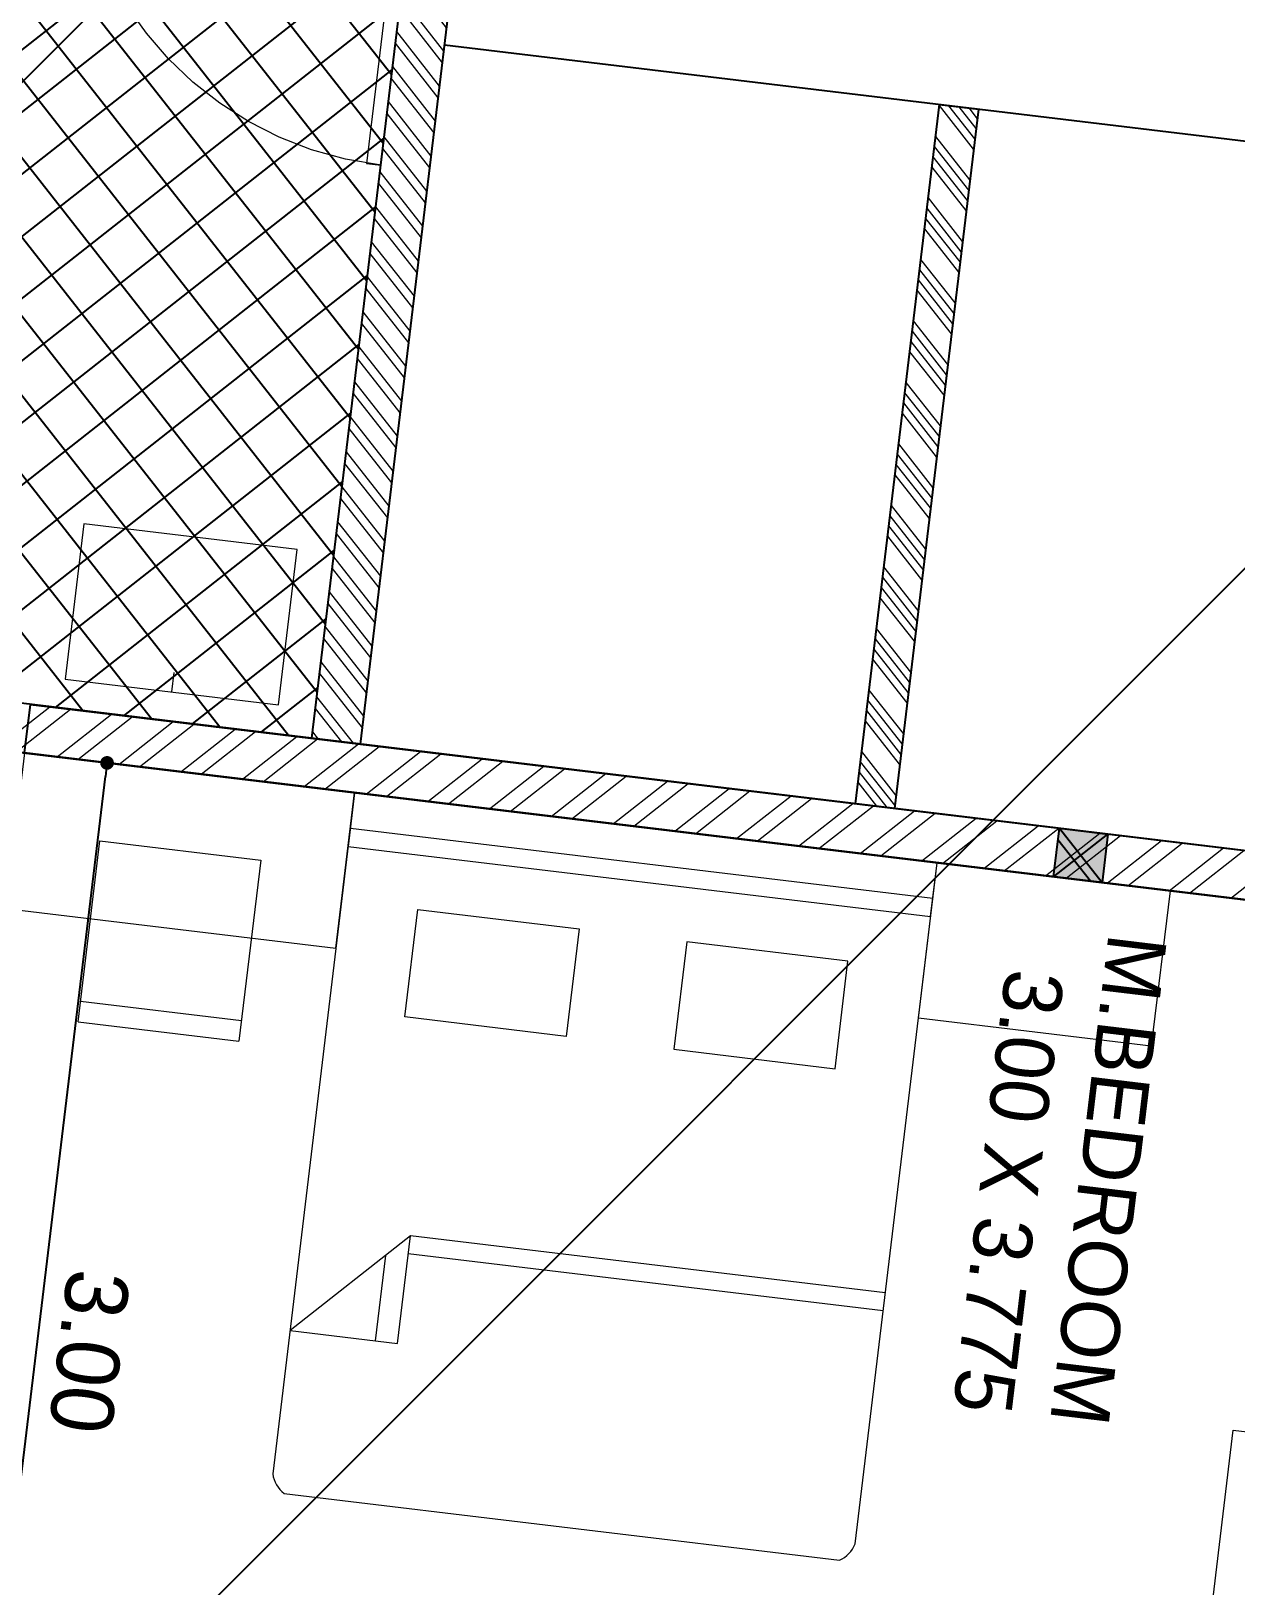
# Model space of a CAD drawing. Header units: metres. Extents: x 494 to 1845, y -666 to 1061.
# Drawn here: x 1753.7231 to 1753.8359, y 285.4141 to 285.5597 of the extents above; entities that cross this region are included whole.
import ezdxf
from ezdxf.enums import TextEntityAlignment as Align

# ---------------------------------------------------------------- set-up
doc = ezdxf.new("R2010")
doc.units = ezdxf.units.M
doc.header["$MEASUREMENT"] = 0
doc.linetypes.add('1', pattern=[0])
doc.linetypes.add('ACAD_ISO02W100', pattern=[15, 12, -3])
doc.layers.get('Defpoints').update_dxf_attribs({"color": 12})
for name, color, linetype in [('0 @ 1', 7, 'Continuous'), ('A-AREA', 1, 'Continuous'), ('COLUMN', 1, 'Continuous'), ('VDA-TEXT', 250, '1'), ('VDA-WALL BELOW', 8, 'Continuous'), ('VDA_WALL BELOW', 8, '1')]:
    doc.layers.add(name, color=color, linetype=linetype)
for name, color, linetype, lineweight in [('A-Wall Hatch', 8, 'Continuous', 9), ('DIMENSION', 8, 'Continuous', 5), ('VDA-DOOR', 23, 'Continuous', 5), ('VDA-FURNITURE', 8, 'Continuous', 13), ('VDA-HATCH', 8, 'Continuous', 9), ('VDA-PLUMBING', 8, 'Continuous', 13), ('VDA-WALL', 250, 'Continuous', 25), ('VDA_FURNITURE', 8, 'Continuous', 13)]:
    doc.layers.add(name, color=color, linetype=linetype, lineweight=lineweight)
doc.layers.add('HATCH', color=7, linetype='Continuous', true_color=0x757575)
doc.styles.add('arial', font='arial.ttf', dxfattribs={"height": 0.3})
doc.styles.add('RS', font='GOTHIC.TTF')
doc.dimstyles.new('SMALL-1', dxfattribs={"dimtxt": 0.16, "dimasz": 0.035, "dimexe": 0, "dimexo": 0.1, "dimgap": 0.05, "dimtad": 1, "dimzin": 0, "dimdsep": 46, "dimtxsty": 'RS', "dimblk": 'DOT', "dimcen": 2.5, "dimclrd": 256, "dimclre": 256, "dimclrt": 5, "dimadec": 0, "dimazin": 0, "dimtfac": 1, "dimtdec": 3, "dimtofl": 0, "dimtmove": 0, "dimatfit": 3, "dimfxl": 0, "dimtolj": 1, "dimtzin": 0, "dimarcsym": 0})
pattern_1 = [(45, (1152.758408798573, 282.9493043231583), (-0.1104854345604985, 0.1104854345604985), [])]

# ---------------------------------------------------------------- blocks, each defined once
blk = doc.blocks.new('6555kkm')
at = {"lineweight": 30}
h = blk.add_hatch(color=5, dxfattribs=at)
h.dxf.hatch_style = 1
h.paths.add_polyline_path([(1152.883408798573, 282.9493043231583), (1152.758408798573, 282.9493043231583), (1152.758408798573, 283.0743043231584), (1152.883408798573, 283.0743043231584)])
h = blk.add_hatch()
h.set_pattern_fill('ANSI31', color=5, scale=1.250000000001137)
h.set_pattern_definition(pattern_1)
h.paths.add_polyline_path([(1152.758408798573, 283.0743043231584), (1152.883408798573, 283.0743043231584), (1152.883408798573, 282.9493043231583), (1152.758408798573, 282.9493043231583)])
h = blk.add_hatch()
h.set_pattern_fill('ANSI31', color=5, scale=1.250000000001137)
h.set_pattern_definition(pattern_1)
h.paths.add_polyline_path([(1152.758408798573, 283.0743043231584), (1152.883408798573, 283.0743043231584), (1152.883408798573, 282.9493043231583), (1152.758408798573, 282.9493043231583)])
at = {"layer": 'COLUMN', "color": 5, "lineweight": 25}
for p, q in [((1152.758408798573, 282.9493043231583), (1152.883408798573, 283.0743043231584)), ((1152.883408798573, 282.9493043231583), (1152.758408798573, 283.0743043231584))]:
    blk.add_line(p, q, dxfattribs=at)
blk.add_lwpolyline([(1152.758408798573, 283.0743043231584), (1152.883408798573, 283.0743043231584), (1152.883408798573, 282.9493043231583), (1152.758408798573, 282.9493043231583)], close=True, dxfattribs=at)
blk = doc.blocks.new('zw$417C')
at = {"layer": 'COLUMN', "color": 8, "lineweight": 30}
blk.add_blockref('6555kkm', (-1112.371035600619, -276.636804323128), dxfattribs=at)
blk = doc.blocks.new('wb')
at = {"layer": 'VDA-PLUMBING'}
blk.add_line((0, 0), (0, -0.05031763110309839), dxfattribs=at)
at = {"layer": 'VDA-PLUMBING', "elevation": -0.7094465621008812}
blk.add_lwpolyline([(-0.2750000000596629, -0.4000000000014552), (-0.2750000000596629, 0), (0.2749999999432475, 0), (0.2749999999432475, -0.4000000000014552)], close=True, dxfattribs=at)
blk = doc.blocks.new('SDFFF')
at = {"layer": 'VDA-DOOR'}
for p, q in [((-0.03797184263862619, -0.8993331095217627), (-0.03797184262771225, 5.115907697472721e-13)), ((-0.03797184262771225, 5.115907697472721e-13), (0, 0)), ((0, 0), (-1.114131009671837e-11, -0.8993331095222175)), ((-1.114131009671837e-11, -0.8993331095222175), (-0.03797184263862619, -0.8993331095222175))]:
    blk.add_line(p, q, dxfattribs=at)
at = {"layer": 'VDA-DOOR', "linetype": 'ACAD_ISO02W100', "ltscale": 0.01}
blk.add_arc((-0.03797184262771225, 0.0006671377659586142), 0.9000002472627545, 269.9999999992961, 359.9575286985414, dxfattribs=at)
blk = doc.blocks.new('zw$DE63')
at = {"layer": 'VDA-FURNITURE', "extrusion": (-1.507989483803639e-06, 1.204778851980319e-06, 0.9999999999981374)}
for p, q in [((1.799999579787254, 1.500022419262677), (0.04615342523902655, 1.500001120846719)), ((0.6923106350004673, 1.223085890640505), (0.4153841948136687, 1.500005604699254)), ((0.4153841948136687, 1.500005604699254), (0.4153875578194857, 1.223082527751103)), ((1.799999579787254, 1.500022419262677), (1.661538041196764, 1.500020737759769)), ((1.661538041196764, 1.500020737759769), (1.661556256935, 2.073787618428469e-05)), ((1.707710103131831, 2.129829954355955e-05), (1.707691887393594, 1.500021298183128)), ((1.800017794594169, 2.241926267743111e-05), (1.799999579787254, 1.500022419262677)), ((1.800017794594169, 2.241926267743111e-05), (1.799999579787254, 1.500022419262677)), ((0, 1.465385175775737), (1.737475395202637e-05, 0.03461594507098198)), ((0.6346176266670227, 1.280777497799136), (0.4153868574649096, 1.280774835497141)), ((1.246155807748437, 1.303861847263761), (1.523078884929419, 1.303865210153162)), ((1.246160851791501, 0.8884772319579497), (1.246155807748437, 1.303861847263761)), ((1.523078884929419, 1.303865210153162), (1.523083928972483, 0.8884805948473513)), ((0.4153875578194857, 1.223082527751103), (0.6923106350004673, 1.223085890640505)), ((0.646171641536057, 8.407281711697578e-06), (0.646156788803637, 1.223085330217145)), ((0.6923254877328873, 8.967705070972443e-06), (0.6923106350004673, 1.223085890640505)), ((1.523083928972483, 0.8884805948473513), (1.246160851791501, 0.8884772319579497)), ((1.5230872919783, 0.6115575178992003), (1.246164214797318, 0.6115541550097987)), ((1.246164214797318, 0.6115541550097987), (1.246169258840382, 0.1961695397039875)), ((1.523092336021364, 0.1961729025933892), (1.5230872919783, 0.6115575178992003)), ((1.246169258840382, 0.1961695397039875), (1.523092336021364, 0.1961729025933892)), ((0.04617164097726345, 1.120963133871555e-06), (1.800017794594169, 2.241926267743111e-05)), ((1.661556256935, 2.073787618428469e-05), (1.800017794594169, 2.241926267743111e-05))]:
    blk.add_line(p, q, dxfattribs=at)
at = {"layer": 'VDA-FURNITURE'}
for centre, start, end in [((0.0650025608483702, 1.426793432219711), 104.438611504063, 149.3025759873148), ((0.0650025608483702, 0.07320768862700788), 210.6974240127036, 255.5613884959456)]:
    blk.add_arc(centre, 0.07559534104429093, start, end, dxfattribs=at)
blk = doc.blocks.new('DFV')
at = {"layer": 'VDA_FURNITURE'}
for p, q in [((164.9829837693537, 153.5324947516458), (164.9828625957156, 153.0667231603841)), ((164.9829837694301, 153.5324947516458), (165.3970029616461, 153.5323870416398)), ((165.3968817879353, 153.0666154504254), (165.3970029616461, 153.5323870416398)), ((165.3969894979086, 153.4806346426051), (164.9829703056998, 153.4807423525929)), ((164.9828625957156, 153.0667231603841), (165.3968817879353, 153.0666154504254))]:
    blk.add_line(p, q, dxfattribs=at)
blk = doc.blocks.new('_Dot')
at = {"color": 0, "linetype": 'ByBlock', "lineweight": -2}
blk.add_line((-0.5, 0), (-1, 0), dxfattribs=at)
at = {"color": 0, "linetype": 'ByBlock', "const_width": 0.5}
blk.add_lwpolyline([(-0.25, 0, 1), (0.25, 0, 1)], format="xyb", close=True, dxfattribs=at)
blk = doc.blocks.new('*D413')
at = {"layer": 'Defpoints', "color": 0, "transparency": 16777216}
for p in [(-1.184967718885446, -4.455865128584321), (1.81503673610132, -4.455828684596781), (-1.184967718885446, -5.143579534033279)]:
    blk.add_point(p, dxfattribs=at)
at = {"layer": 'DIMENSION', "lineweight": -2, "transparency": 16777216}
for p, q in [((-1.184967718885446, -4.843579534033279), (-1.184967718885446, -5.143579534033279)), ((1.81503673610132, -4.843579534033279), (1.81503673610132, -5.143579534033279)), ((1.78003673610132, -5.143579534033279), (-1.149967718885446, -5.143579534033279))]:
    blk.add_line(p, q, dxfattribs=at)
at = {"layer": 'DIMENSION', "lineweight": -2, "transparency": 16777216, "xscale": 0.035, "yscale": 0.035, "zscale": 0.035, "rotation": 180}
blk.add_blockref('_Dot', (-1.184967718885446, -5.143579534033279), dxfattribs=at)
at = {"layer": 'DIMENSION', "lineweight": -2, "transparency": 16777216, "xscale": 0.035, "yscale": 0.035, "zscale": 0.035}
blk.add_blockref('_Dot', (1.81503673610132, -5.143579534033279), dxfattribs=at)
at = {"layer": 'DIMENSION', "color": 5, "transparency": 16777216, "insert": (0.3150345086079369, -5.00955506088576), "char_height": 0.16, "attachment_point": 5, "style": 'RS'}
blk.add_mtext('\\A1;3.00', dxfattribs=at)
blk = doc.blocks.new('AFDADSFADSF')
at = {"layer": 'A-Wall Hatch', "ltscale": 0.1}
h = blk.add_hatch(dxfattribs=at)
h.set_pattern_fill('ANSI32', color=256, scale=0.3, angle=270)
h.set_pattern_definition([(315, (5.06503673610132, -8.955828684596781), (0.07954951288348662, 0.07954951288348659), []), (315, (5.06503673610132, -9.008861693096776), (0.07954951288348662, 0.07954951288348659), [])])
h.paths.add_polyline_path([(3.290036736101229, 0.6441713154032414), (3.415036736101229, 0.6441713154032414), (3.415036736101229, 1.544171315403275), (6.765036736101365, 1.544171315403275), (6.765036736101365, -1.880828684596736), (5.515036736101365, -1.880828684596736), (5.515036736101365, -2.005828684596736), (7.240036736101274, -2.005828684596736), (7.240036736101274, -1.880828684596736), (6.890036736101365, -1.880828684596736), (6.890036736101365, -0.5308286845967132), (7.240036736101274, -0.5308286845967132), (7.240036736101274, -0.4058286845967132), (6.890036736101365, -0.4058286845967132), (6.890036736101365, 1.669171315403275), (3.290036736101229, 1.669171315403275)])
h.paths.add_polyline_path([(-1.30996326389868, -6.805828684596747), (-1.18496326389868, -6.805828684596747), (-1.184963263898683, 0.9441713154031959), (0.1650367361012286, 0.9441713154031959), (0.1650367361012286, -0.005828684596792755), (0.2900367361012286, -0.005828684596792755), (0.2900367361012286, 1.069171315403196), (-1.30996326389868, 1.069171315403196)])
h.paths.add_polyline_path([(-0.4349632638986805, -1.580828684596781), (1.81503673610132, -1.580828684596781), (1.81503673610132, -4.455828684596781), (1.94003673610132, -4.455828684596781), (1.94003673610132, -1.580828684596781), (2.31503673610132, -1.580828684596781), (2.31503673610132, -1.455828684596781), (0.2900367361012286, -1.455828684596781), (0.2900367361012286, -0.6058286845968155), (0.1650367361012286, -0.6058286845968155), (0.1650367361012286, -1.455828684596781), (-0.4349632638986805, -1.455828684596781)])
h.paths.add_polyline_path([(2.84003673610141, -5.480828684596759), (4.94003673610132, -5.480828684596759), (4.94003673610132, -8.955828684596781), (5.06503673610132, -8.955828684596781), (5.06503673610132, -5.355828684596759), (2.84003673610141, -5.355828684596759)])
h.paths.add_polyline_path([(7.365036736101274, -5.480828684596759), (7.365036736101274, -7.40582868459677), (7.490036736101274, -7.40582868459677), (7.490036736101274, -5.480828684596759), (8.365036736101274, -5.480828684596759), (8.365036736101274, -0.4058286845967132), (8.240036736101274, -0.4058286845967132), (8.240036736101274, -5.355828684596759), (7.365036736101274, -5.355828684596759)])
h.paths.add_polyline_path([(2.915036736101229, -1.580689237993226), (2.915036736101229, -1.455828684596781), (3.290036736101229, -1.455828684596781), (3.290036736101229, -0.5558286845968041), (3.415036736101229, -0.5558286845968041), (3.415036736101229, -1.455828684596781), (4.31503673610132, -1.455828684596781), (4.31503673610132, -2.005828684596793), (4.19003673610132, -2.005828684596793), (4.19003673610132, -1.580828684596781), (3.415036736101229, -1.580828684596781), (3.415036736101229, -4.455828684596781), (3.290036736101229, -4.455828684596781), (3.290036736101229, -3.65582868459677), (2.69003673610132, -3.65582868459677), (2.69003673610132, -3.53082868459677), (3.290036736101229, -3.53082868459677), (3.290036736101229, -1.580828684596781), (2.920939464753019, -1.580828684596781), (2.920939464753019, -1.580689237993226)])
h.paths.add_polyline_path([(1.215036736101319, -5.480828684596759), (1.81503673610132, -5.480828684596759), (1.81503673610132, -8.955828684596781), (1.94003673610132, -8.955828684596781), (1.94003673610132, -5.355828684596759), (1.215036736101319, -5.355828684596759)])
h.paths.add_polyline_path([(-1.18496326389868, -5.480828684596759), (-1.18496326389868, -5.355828684596759), (-0.5849632638986805, -5.355828684596759), (-0.5849632638986805, -5.480828684596759)])
h.paths.add_polyline_path([(6.865036736101274, -5.480828684596759), (6.865036736101274, -5.355828684596759), (7.365036736101274, -5.355828684596759), (7.365036736101274, -5.480828684596759)])
blk.add_lwpolyline([(-1.18496326389868, -5.355892395611529), (-1.30996326389868, -5.355892395611529), (-1.30996326389868, -1.455828684596838), (-1.18496326389868, -1.455828684596838)], close=True)
at = {"layer": 'A-AREA'}
blk.add_lwpolyline([(-1.18496326389868, 0.9441713154031959), (0.1650367361012286, 0.9441713154031959), (0.1650362508371472, -1.580842047889746), (3.415036736101229, -1.580842047889746), (3.415036736101229, 1.544171315403275), (6.765036736101365, 1.544171315403275), (6.765036736101365, -0.5308286845967132), (7.240036736101274, -0.5308286845967132), (7.240036736101274, -0.4058286845967132), (8.240036736101274, -0.4058286845967132), (8.240036736101274, -5.355828684596759), (7.365036736101274, -5.355828684596759), (7.365036736101274, -7.28082868459677), (4.94003673610132, -7.28082868459677), (4.940036743503015, -8.830957452219366), (1.94003673610132, -8.830828684596781), (1.94003673610132, -6.680828684596747), (-1.18496326389868, -6.680828684596747), (-1.18496326389868, 0.9441713154031959)], dxfattribs=at)
at = {"layer": 'VDA-FURNITURE'}
for p, q in [((0.1650362525761011, -2.080828693480726), (0.1650362508371472, -1.580842047889746)), ((1.815036253865401, -2.080828684596781), (0.1650362525761011, -2.080828693480726))]:
    blk.add_line(p, q, dxfattribs=at)
for points in [[(-0.7849762176483637, -3.005869653490663), (-1.184976217322401, -3.005869651580724), (-1.184976214572089, -2.405860493330692), (-0.7849762148980517, -2.405860495244269)], [(-0.7849762176556396, -4.505864792143257), (-1.184976217329677, -4.505864794053196), (-1.184976214586641, -5.35589239561159), (-0.7849762149126036, -5.35589239370529)]]:
    blk.add_lwpolyline(points, close=True, dxfattribs=at)
at = {"layer": 'VDA-WALL'}
for p, q in [((-1.30996326389868, 1.069171315403196), (-1.30996326389868, -6.805828684596747)), ((-1.18496326389868, 0.9441713154031959), (-1.18496326389868, -5.355828684596759))]:
    blk.add_line(p, q, dxfattribs=at)
at = {"layer": 'VDA-FURNITURE', "rotation": 180.0000002734843}
blk.add_blockref('zw$DE63', (0.6150324611662654, -3.005844794854056), dxfattribs=at)
at = {"layer": 'VDA-FURNITURE', "extrusion": (-2.006875797256736e-08, 0.0001118050191531932, 0.9999999937498187), "xscale": -1.000054247983929, "yscale": 1.000054247983927, "zscale": 1.00005424798392, "rotation": 269.9850941057657}
blk.add_blockref('DFV', (-154.1029932008819, -170.0897195980747, -0.01901379182057002), dxfattribs=at)
at = {"layer": 'VDA-TEXT', "insert": (0.1975337973012756, -2.800783055689976), "char_height": 0.15, "width": 1.314504061156185e-11, "attachment_point": 9, "style": 'arial'}
blk.add_mtext('\\pi0.63661;{\\fCentury Gothic|b0|i0|c0|p34;M.BEDROOM  }\\P\\pi0.71268;{\\fCentury Gothic|b0|i0|c0|p34;3.00 X 3.775}', dxfattribs=at)
at = {"layer": 'DIMENSION'}
dim = blk.add_linear_dim(base=(-1.184967718885446, -5.143579534033279), p1=(1.81503673610132, -4.455828684596781), p2=(-1.184967718885446, -4.455865128584321), dimstyle='SMALL-1', dxfattribs=at)
dim.commit()
dim.dimension.update_dxf_attribs({"geometry": '*D413', "text_midpoint": (0.3150345086079369, -5.00955506088576)})
blk = doc.blocks.new('zw$2126')
at = {"layer": 'HATCH'}
h = blk.add_hatch(dxfattribs=at)
h.set_pattern_fill('ANSI37', color=43, angle=89.99999999999993)
h.set_pattern_definition([(134.9999999999999, (-1375.869545427578, -257.1284220006824), (-0.08838834764831854, -0.08838834764831835), []), (224.9999999999999, (-1375.869545427578, -257.1284220006824), (0.08838834764831834, -0.08838834764831854), [])])
h.paths.add_polyline_path([(63.57267332506808, 4.966337643097575), (61.19767419176196, 4.966665223225505), (61.19767419176219, 4.066665223225527), (61.19767419176196, 4.066337668776953), (61.19767419176196, 1.166337668667722), (62.12267419176192, 1.166337668667836), (63.57267332506831, 1.166337668667779)])
h.paths.add_polyline_path([(61.07267419176219, 3.689167634069008), (60.47267419176183, 3.689167634068554), (59.57267419176196, 3.689167634068554), (59.57267419176196, 1.166337668667779), (61.07267419176196, 1.166337668667779)])
at = {"layer": 'VDA-HATCH'}
h = blk.add_hatch(dxfattribs=at)
h.set_pattern_fill('ANSI32', color=256, scale=0.17)
h.set_pattern_definition([(45, (-1375.869545427578, -268.338946378217), (-0.04507805730064241, 0.04507805730064241), []), (45, (-1375.839493389429, -268.338946378217), (-0.04507805730064241, 0.04507805730064241), [])])
h.paths.add_polyline_path([(75.79768394758003, 14.34327337265387), (75.79653084894449, 14.4691394898789), (56.96329349353323, 12.06633766877695), (26.24767419176169, 12.06633766877695), (26.24767419176169, 11.94133766877695), (56.97123524663425, 11.94133766877695)])
h.paths.add_polyline_path([(38.49767419176192, 1.541337668776919), (38.49767419176192, 1.666337668776919), (39.37267419176192, 1.666337668776919), (39.37267419176192, 5.09133766877693), (39.43517419153159, 5.09133766877693), (39.49767419176192, 5.09133766877693), (39.49767419176192, 1.666337668776919), (40.09767419176205, 1.666337668776919), (40.09767419176205, 1.541337668776919)])
h.paths.add_polyline_path([(44.4226741917621, 1.541337668558526), (44.4226741917621, 1.666337668558526), (45.02267419176201, 1.666337668776919), (45.02267419176201, 5.09133766877693), (45.14767419176201, 5.09133766877693), (45.14767419176201, 1.666337668776919), (45.74767419176214, 1.666337668776919), (45.74767419176214, 1.541337668776919)])
h.paths.add_polyline_path([(41.59767419176183, 1.541337668776919), (41.59767419176183, 1.666337668776919), (42.19767419176196, 1.666337668776862), (42.19767419176196, 5.091337668776873), (42.32267419176196, 5.091337668776873), (42.32267419176196, 1.666337668776862), (42.9226741917621, 1.666337668558526), (42.9226741917621, 1.541337668558526)])
h.paths.add_polyline_path([(47.24767419176214, 1.541337668776919), (47.24767419176214, 1.666337668776919), (47.84767419176205, 1.666337668776919), (47.84767419176205, 5.09133766877693), (47.97267419176205, 5.09133766877693), (47.97267419176205, 1.541337668776919)])
h.paths.add_polyline_path([(80.8676920203659, 10.85393191532688), (80.86768786850348, 10.94143191952537), (81.59268786850339, 10.94143191952537), (81.59268786850339, 10.81643191952537), (80.99269202036544, 10.81643190713527), (80.99269485388504, 9.61642595332006), (80.8676920203659, 9.616425658026628)])
h.paths.add_polyline_path([(78.06128576923379, 14.75808382505409), (79.0159361344954, 14.87988102820509), (79.18958904477654, 14.90203619575209), (79.21610965882087, 14.9054197765206), (80.06967332741192, 15.01432003081914), (80.08549297652826, 14.890325116805), (78.07710541835036, 14.63408891103796)])
h.paths.add_polyline_path([(83.392685323769, 15.43827949946592), (83.517685323769, 15.43827949946723), (83.517685323769, 10.51643155573822), (83.392685323769, 10.51643155573822)])
h.paths.add_polyline_path([(81.85520008938488, 15.24212297697932), (81.87101973850122, 15.11812806296535), (83.392685323769, 15.31226679601525), (83.39268522095995, 15.43828001596324)])
h.paths.add_polyline_path([(61.07267419176196, 1.041337668667779), (61.07267419176196, 4.066337668776953), (61.19767419176196, 4.066337668776953), (61.19767419176196, 1.041337668667779)])
h.paths.add_polyline_path([(60.92267419176187, 4.96633766877693), (60.92267419176187, 5.09133766877693), (63.57267365890198, 5.09133766877693), (63.57267365890198, 4.96633766877693)])
h.paths.add_polyline_path([(63.57267419178629, 2.791359240642976), (63.69767419178629, 2.791359240642976), (63.69767419176173, 0.6413376687769414), (63.57267419176173, 0.6413376687769414)])
h.paths.add_polyline_path([(82.34268786850339, 10.81643191952537), (82.34268786850339, 10.94143191952537), (83.392685323769, 10.94143191962087), (83.392685323769, 10.81643191962087)])
h.paths.add_polyline_path([(62.54767419176187, 2.516337668667802), (63.57267419178356, 2.516337668667802), (63.57267419176173, 2.641337668667802), (62.54767419176187, 2.641337668667802)])
h.paths.add_polyline_path([(47.84767419176205, 0.6413376687769414), (47.84767419176205, 0.7663376687769414), (48.60392419176219, 0.7663376687769414), (48.60392419176219, 0.6413376687769414)])
h.paths.add_polyline_path([(50.10392419176219, 0.6413376687769414), (50.10392419176219, 0.7663376687769414), (51.36642419176223, 0.7663376687769414), (51.36642419176223, 0.6413376687769414)])
h.paths.add_polyline_path([(47.84767419176205, 1.541337668776919), (47.84767419176205, 0.7663376687769414), (47.97267419176205, 0.7663376687769414), (47.97267419176205, 1.541337668776919)])
h.paths.add_polyline_path([(60.32267419176219, 2.066337668667757), (61.07267419176196, 2.066337668667757), (61.07267419176196, 2.191337668667757), (60.32267419176219, 2.191337668667757)])
h.paths.add_polyline_path([(75.79768394758003, 14.46928660571723), (75.79768394758003, 14.34327337265381), (76.29157865637671, 14.40628596488307), (76.27575900726083, 14.53028087889385)])
h.paths.add_polyline_path([(62.54767419176187, 1.041337668667779), (62.54767419176051, 1.766337668667802), (62.67267419176051, 1.766337668667802), (62.67267419176187, 1.041337668667779)])
h.paths.add_polyline_path([(60.47267419176228, 3.689167634069008), (61.07267419176196, 3.689167634069008), (61.07267419176196, 3.814167634069008), (60.47267419176228, 3.814167634069008)])
h.paths.add_polyline_path([(60.62267419176192, 1.041337668667779), (60.62267419176192, 1.166337668667779), (61.07267419176196, 1.166337668667779), (61.07267419176173, 1.041337668667779)])
h.paths.add_polyline_path([(59.57267419176196, 1.041337668667779), (59.57267419176219, 1.166337668667779), (60.02267419176201, 1.166337668667779), (60.02267419176201, 1.041337668667779)])
h.paths.add_polyline_path([(73.12267929290101, 10.51642106420189), (73.24767929290101, 10.51642123088789), (73.24767929290101, 10.94143162438894), (73.12267929290101, 10.94143162438894), (73.12267929290101, 10.5164212230988)])
h.paths.add_polyline_path([(75.67268394758003, 10.51642122309875), (75.67268394758003, 10.94143162438888), (75.79768394758003, 10.94143162438888), (75.79768394758003, 10.51642123088783)])
h.paths.add_polyline_path([(78.4926802106122, 10.51642168741932), (78.4926802106122, 10.94143191890851), (78.6176802106122, 10.94143191890851), (78.6176802106122, 10.51642140599137), (78.4926760587498, 10.5164213988192)])
h.paths.add_polyline_path([(62.54767419176187, 1.041337668667779), (62.17267419176187, 1.041337668667779), (62.17267419176187, 1.166337668667779), (62.54767419176187, 1.166337668667779)])
h.paths.add_polyline_path([(61.19767419176196, 1.041337668667779), (61.19767419176196, 1.166337668667779), (61.57267419176196, 1.166337668667779), (61.57267419176196, 1.041337668667779)])
h.paths.add_polyline_path([(83.392685323769, 9.616431624463985), (83.517685323769, 9.616431919628155), (83.517685323769, 9.9164315557382), (83.392685323769, 9.9164315557382)])
h.paths.add_polyline_path([(62.67267419176187, 1.041337668667779), (62.67267419176187, 1.166337668667779), (62.82267419176173, 1.166337668667779), (62.82267419176173, 1.041337668667779)])
h.paths.add_polyline_path([(63.57267419176151, 1.041337668667779), (63.42267419176164, 1.041337668667779), (63.42267419176164, 1.166337668667779), (63.57267419176196, 1.166337668667779)])
h.paths.add_polyline_path([(52.86642419176223, 0.7663376687769414), (52.86642419176223, 0.6413376687769414), (59.57267419176196, 0.6413376687769414), (59.57267419176196, 5.09133766877693), (54.82267419176424, 5.09133766868257), (54.82267419176424, 4.96633766868257), (59.44767419176173, 4.96633766877693), (59.44767419176196, 0.7663376687769414), (53.62267419176237, 0.7663376687769414), (53.62267419176237, 5.09133766877693), (53.49767419176237, 5.09133766877693), (53.49767419176237, 0.7663376687769414)])
h.paths.add_polyline_path([(26.24767419176192, 1.666337668776919), (26.73000382016835, 1.666337668776919), (26.73000382016835, 1.541337668776919), (26.24767419176192, 1.541337668776919)])
h.paths.add_polyline_path([(27.93000382016817, 1.541337668776919), (27.93000382016817, 1.666337668776919), (31.17267419176187, 1.666337668776919), (31.17267419176187, 1.541337668776919)])
h.paths.add_polyline_path([(32.37267419176169, 1.666337668776919), (35.61534456335517, 1.666337668776919), (35.61534456335517, 1.541337668776919), (32.37267419176169, 1.541337668776919)])
h.paths.add_polyline_path([(37.17267419176187, 5.09133766877693), (37.29767419176187, 5.09133766877693), (37.29767419176187, 1.541337668776919), (36.81534456335521, 1.541337668776919), (36.81534456335521, 1.666337668776919), (37.17267419176187, 1.666337668776919)])
h = blk.add_hatch(dxfattribs=at)
h.set_pattern_fill('ANSI34', color=256, scale=0.1493332623079173, angle=360)
h.set_pattern_definition([(44.99999999999999, (149.3157157178125, 109.0075088732482), (-0.0791959218259783, 0.07919592182597836), []), (44.99999999999999, (149.3421143583769, 109.0075088732482), (-0.0791959218259783, 0.07919592182597836), []), (44.99999999999999, (149.3685129990906, 109.0075088732482), (-0.0791959218259783, 0.07919592182597836), []), (44.99999999999999, (149.394911639655, 109.0075088732482), (-0.0791959218259783, 0.07919592182597836), [])])
h.paths.add_polyline_path([(61.77265374188255, 7.766379555385186), (63.57265374196322, 7.766379555385186), (63.5726537418825, 7.866379555385208), (61.77265374188255, 7.866379555385208)])
h.paths.add_polyline_path([(61.79424497111245, 9.16637955538522), (63.59424497120858, 9.16637955538522), (63.5942449711124, 9.266379555385242), (61.79424497111245, 9.266379555385242)])
h.paths.add_polyline_path([(61.77264489084268, 10.56639764135554), (63.57264397490962, 10.56639764135554), (63.57262444096341, 10.66639764135556), (61.77264489084268, 10.66639764135556)])
h.paths.add_polyline_path([(61.77265374188255, 6.366379555385151), (63.57265374194776, 6.366379555385151), (63.5726537418825, 6.466379555385174), (61.77265374188255, 6.466379555385174)])
at = {"layer": 'VDA-WALL'}
for p, q in [((63.57267419176173, 5.09133766877693), (60.92267419176187, 5.09133766877693)), ((63.57267419176173, 4.96633766877693), (60.92267419176187, 4.96633766877693))]:
    blk.add_line(p, q, dxfattribs=at)
blk.add_lwpolyline([(61.77267510769502, 6.366343383444587), (61.77267510769502, 6.46634338344461), (63.57269555757421, 6.46634338344461), (63.57269555757421, 6.366343383444587)], close=True, dxfattribs=at)
at = {"layer": 'VDA-WALL BELOW'}
for p, q in [((63.57267419176196, 10.66642106419113), (63.57267419176196, 1.166337668667779)), ((63.69767419176196, 10.66642106419113), (63.69767419176196, 0.6413376687769414))]:
    blk.add_line(p, q, dxfattribs=at)
at = {"layer": 'VDA_WALL BELOW'}
blk.add_line((61.77265465781579, 10.56639764135554), (61.77265465781579, 5.09133766877693), dxfattribs=at)
blk.add_blockref('AFDADSFADSF', (64.88264347273389, 9.597249748787931))
at = {"layer": '0 @ 1', "color": 4, "xscale": -1, "rotation": 89.99999999999997}
blk.add_blockref('SDFFF', (61.19767419176242, 4.929020935046367), dxfattribs=at)
at = {"layer": 'COLUMN', "color": 6, "lineweight": 30}
blk.add_blockref('zw$417C', (23.18530099380655, 0.5788404130989875), dxfattribs=at)
at = {"layer": 'VDA-PLUMBING', "xscale": -1, "rotation": 270}
blk.add_blockref('wb', (63.49767419176214, 4.596438622170069), dxfattribs=at)
at = {"layer": 'COLUMN', "style": 'arial'}
blk.add_attdef('SA2', text='', height=0.2, dxfattribs=at).set_placement((23.5857722090484, 1.822347833846607), align=Align.CENTER)
blk = doc.blocks.new('zw$2024')
at = {"layer": 'COLUMN', "color": 2, "lineweight": 30, "xscale": 0.040454025344065, "yscale": 0.040454025344065, "zscale": 0.040454025344065, "rotation": 263.1416268303429}
blk.add_blockref('zw$2126', (0.4407994604573449, 7.510580479510105), dxfattribs=at)
blk = doc.blocks.new('DAFASDFDFA')
h = blk.add_hatch()
h.set_pattern_fill('ANSI31', color=8)
h.set_pattern_definition([(45, (-5.136796944825846, 44.36925538582364), (-0.08838834764831845, 0.08838834764831845), [])])
h.paths.add_polyline_path([(-5.136796944825846, 47.76988869920024), (-3.653442929462472, 47.76988869920024), (-3.653442929462472, 44.36925538582364), (-5.136796944825846, 44.36925538582364)])
at = {"color": 3}
blk.add_blockref('zw$2024', (-4.913074283928836, 40.33837650708267), dxfattribs=at)

msp = doc.modelspace()

# ---------------------------------------------------------------- block references
at = {"layer": 'VDA-WALL', "xscale": 0.9052046613064094, "yscale": 0.9052046613064094, "zscale": 0.9052046613064094}
msp.add_blockref('DAFASDFDFA', (1757.895177180679, 244.5134115555693), dxfattribs=at)

doc.saveas('drawing.dxf')
